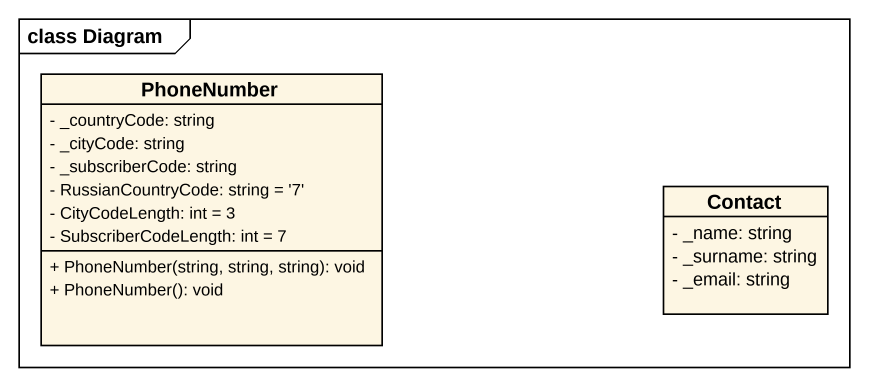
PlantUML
@startuml
mainframe class Diagram
hide circle
hide empty members
skinparam classAttributeIconSize 0
class PhoneNumber {
  - _countryCode: string
  - _cityCode: string
  - _subscriberCode: string
  - RussianCountryCode: string = '7'
  - CityCodeLength: int = 3
  - SubscriberCodeLength: int = 7
  + PhoneNumber(string, string, string): void
  + PhoneNumber(): void
}
class Contact {
  - _name: string
  - _surname: string
  - _email: string
}
@enduml
